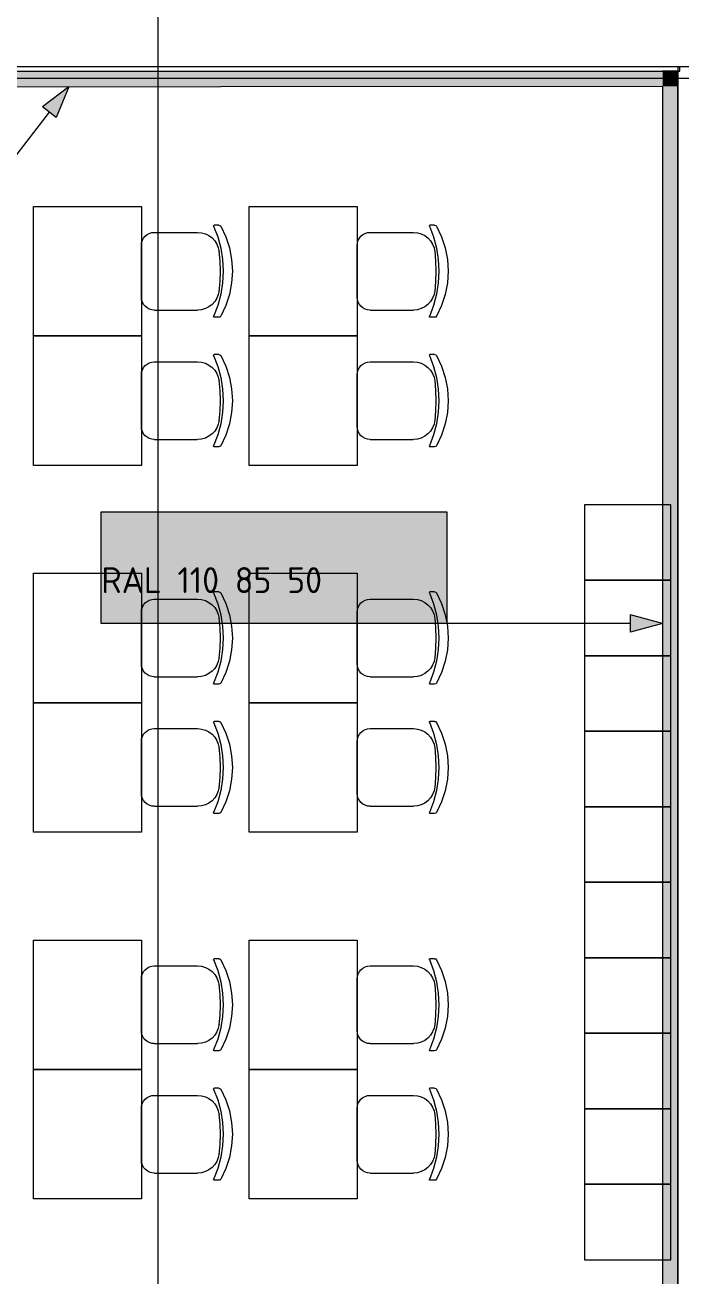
# Model space of a CAD drawing. Header units: millimetres. Extents: x 0 to 1189, y 0 to 841.
# Drawn here: x 603 to 633.4, y 315.4 to 373.3 of the extents above; entities that cross this region are included whole.
import ezdxf

# ---------------------------------------------------------------- set-up
doc = ezdxf.new("R2010")
doc.units = ezdxf.units.MM

msp = doc.modelspace()

# ---------------------------------------------------------------- hatches: boundary and pattern name
at = {"true_color": 0xf1d696}
h = msp.add_hatch(color=41, dxfattribs=at)
h.dxf.hatch_style = 2
h.paths.add_polyline_path([(549.97684, 370.438337), (549.97684, 371.138338), (632.552966, 371.197338), (632.552966, 370.497337)])
at = {"true_color": 0xdcd214}
h = msp.add_hatch(color=52, dxfattribs=at)
h.dxf.hatch_style = 2
h.paths.add_polyline_path([(632.552966, 370.497337), (632.552966, 371.197338), (633.252967, 371.198338)])
h = msp.add_hatch(color=52, dxfattribs=at)
h.dxf.hatch_style = 2
h.paths.add_polyline_path([(633.252967, 371.198338), (633.252967, 370.498337), (632.552966, 370.497337)])
at = {"true_color": 0x0077b0}
h = msp.add_hatch(color=144, dxfattribs=at)
h.dxf.hatch_style = 2
h.paths.add_polyline_path([(605.040924, 370.478337), (604.446923, 369.051335), (603.812922, 369.540335)])
at = {"true_color": 0xdcd214}
h = msp.add_hatch(color=52, dxfattribs=at)
h.dxf.hatch_style = 2
h.paths.add_polyline_path([(632.552966, 370.497337), (633.252967, 370.498337), (633.252967, 312.804249), (632.552966, 312.804249)])
at = {"true_color": 0xffffff}
h = msp.add_hatch(color=7, dxfattribs=at)
h.dxf.hatch_style = 2
h.paths.add_polyline_path([(606.538927, 350.769307), (622.552951, 350.769307), (622.552951, 345.592299), (606.538927, 345.592299)])
at = {"true_color": 0x0077b0}
h = msp.add_hatch(color=144, dxfattribs=at)
h.paths.add_polyline_path([(619.320802, 349.373292), (619.320802, 350.180271), (619.291312, 350.336954), (619.202291, 350.468006), (619.073651, 350.554409), (618.917313, 350.583761), (618.760837, 350.554409), (618.629578, 350.468006), (618.542142, 350.336954), (618.513823, 350.180271), (618.513823, 349.373292), (618.542142, 349.216954), (618.629578, 349.088314), (618.760837, 348.999293), (618.917313, 348.969802), (619.073651, 348.999293), (619.202291, 349.088314), (619.291312, 349.216954)])
h.paths.add_polyline_path([(619.521445, 349.373292), (619.510291, 349.252636), (619.476865, 349.14061), (619.421218, 349.037576), (619.343402, 348.943895), (619.251634, 348.866596), (619.149581, 348.812086), (619.037917, 348.779797), (618.917313, 348.76916), (618.79558, 348.779797), (618.683873, 348.812086), (618.581674, 348.866596), (618.488467, 348.943895), (618.410737, 349.037576), (618.35528, 349.14061), (618.322043, 349.252636), (618.310976, 349.373292), (618.310976, 350.180271), (618.322043, 350.302004), (618.35528, 350.413711), (618.410737, 350.51591), (618.488467, 350.609117), (618.581674, 350.686933), (618.683873, 350.74258), (618.79558, 350.776006), (618.917313, 350.787159), (619.037969, 350.776049), (619.149995, 350.742924), (619.253029, 350.688096), (619.34671, 350.611873), (619.422614, 350.518235), (619.477279, 350.415089), (619.510343, 350.302434), (619.521445, 350.180271)])
h = msp.add_hatch(color=144, dxfattribs=at)
h.dxf.hatch_style = 2
h.paths.add_polyline_path([(621.845514, 349.776782), (621.642116, 349.776782), (621.568597, 349.802069), (621.543448, 349.878205), (621.568597, 349.954342), (621.642116, 349.979629), (621.845514, 349.979629), (621.962441, 350.002367), (622.059937, 350.067272), (622.126083, 350.165182), (622.14758, 350.281695), (622.126083, 350.398621), (622.059937, 350.496118), (621.962441, 350.562263), (621.845514, 350.583761), (621.442025, 350.583761), (621.365888, 350.609255), (621.340601, 350.685184), (621.365888, 350.761597), (621.442025, 350.787159), (621.845514, 350.787159), (621.945947, 350.778125), (622.039197, 350.750848), (622.124489, 350.705071), (622.201048, 350.640536), (622.266014, 350.562065), (622.312738, 350.475792), (622.340962, 350.38218), (622.350427, 350.281695), (622.337801, 350.162684), (622.299853, 350.055559), (622.236481, 349.960629), (622.14758, 349.878205), (622.236481, 349.795781), (622.299853, 349.700852), (622.337801, 349.593727), (622.350427, 349.474716), (622.350427, 349.271317), (622.340962, 349.171272), (622.312738, 349.078668), (622.266014, 348.993505), (622.201048, 348.915783), (622.123327, 348.851248), (622.038164, 348.805471), (621.94556, 348.778195), (621.845514, 348.76916), (621.442025, 348.76916), (621.365888, 348.793069), (621.340601, 348.867828), (621.365888, 348.94424), (621.442025, 348.969802), (621.845514, 348.969802), (621.962441, 348.992609), (622.059937, 349.059651), (622.126083, 349.156527), (622.14758, 349.274073), (622.14758, 349.474716), (622.126083, 349.591642), (622.059937, 349.689138), (621.962441, 349.755284)])
h = msp.add_hatch(color=144, dxfattribs=at)
h.dxf.hatch_style = 2
h.paths.add_polyline_path([(620.834427, 349.271317), (620.027448, 349.271317), (619.951311, 349.29688), (619.926024, 349.373292), (619.951311, 349.449429), (620.027448, 349.474716), (620.834427, 349.474716), (620.910563, 349.449429), (620.93585, 349.373292), (620.910563, 349.29688)])
h = msp.add_hatch(color=144, dxfattribs=at)
h.dxf.hatch_style = 2
h.paths.add_polyline_path([(632.552966, 345.592299), (631.059964, 345.192298), (631.059964, 345.992299)])

# ---------------------------------------------------------------- linework, layer by layer
at = {"color": 7, "lineweight": 0}
for points in [[(609.172931, 237.628134), (609.172931, 498.997533)], [(632.552966, 371.197338), (549.276839, 371.138338)], [(642.648982, 371.398338), (571.316873, 371.398338)], [(571.316873, 371.198338), (633.352968, 371.198338)], [(633.252967, 371.198338), (632.552966, 371.197338)], [(633.252967, 371.398338), (633.252967, 311.904247)], [(633.252967, 312.804249), (633.252967, 371.198338)], [(633.352968, 371.198338), (633.352968, 371.398338)], [(202.529309, 370.871337), (863.72632, 370.871337)], [(550.676841, 370.439337), (632.552966, 370.497337)], [(632.552966, 370.497337), (632.552966, 312.804249)]]:
    msp.add_lwpolyline(points, dxfattribs=at)
at = {"color": 144, "lineweight": 0, "true_color": 0x0077b0}
for points in [[(605.040924, 370.478337), (603.812922, 369.540335)], [(605.040924, 370.478337), (604.446923, 369.051335)], [(604.446923, 369.051335), (603.812922, 369.540335)], [(604.129923, 369.295335), (585.119894, 344.638297)], [(606.538927, 350.769307), (622.552951, 350.769307)], [(606.538927, 345.592299), (606.538927, 350.769307)], [(622.552951, 350.769307), (622.552951, 345.592299)], [(622.552951, 345.592299), (606.538927, 345.592299)], [(628.59096, 345.592299), (622.552951, 345.592299)], [(631.059964, 345.592299), (628.59096, 345.592299)], [(631.059964, 345.192298), (631.059964, 345.992299)], [(632.552966, 345.592299), (631.059964, 345.992299)], [(632.552966, 345.592299), (631.059964, 345.192298)]]:
    msp.add_lwpolyline(points, dxfattribs=at)
at = {"color": 253, "lineweight": 0, "true_color": 0x999999}
for points in [[(603.396922, 358.924319), (603.396922, 364.924328)], [(603.396922, 364.924328), (608.396929, 364.924328)], [(608.396929, 364.924328), (608.396929, 358.924319)], [(613.396937, 358.924319), (613.396937, 364.924328)], [(613.396937, 364.924328), (618.396945, 364.924328)], [(618.396945, 364.924328), (618.396945, 358.924319)], [(608.396929, 363.124325), (608.409135, 363.245427), (608.444133, 363.358138), (608.499498, 363.460068), (608.572805, 363.548826), (608.661627, 363.622022), (608.763539, 363.677264), (608.876116, 363.712162), (608.99693, 363.724326)], [(608.396929, 363.124325), (608.409135, 363.245427), (608.444133, 363.358138), (608.499498, 363.460068), (608.572805, 363.548826), (608.661627, 363.622022), (608.763539, 363.677264), (608.876116, 363.712162), (608.99693, 363.724326)], [(608.99693, 363.724326), (610.999933, 363.724326)], [(608.99693, 363.724326), (610.999933, 363.724326)], [(610.999933, 363.724326), (611.18817, 363.706613), (611.365075, 363.655561), (611.52719, 363.574297), (611.671059, 363.465951), (611.793226, 363.333652), (611.890232, 363.180529), (611.95862, 363.00971), (611.994935, 362.824325)], [(610.999933, 363.724326), (611.18817, 363.706613), (611.365075, 363.655561), (611.52719, 363.574297), (611.671059, 363.465951), (611.793226, 363.333652), (611.890232, 363.180529), (611.95862, 363.00971), (611.994935, 362.824325)], [(611.743935, 364.016327), (611.740935, 364.029327), (611.74956, 364.050702), (611.770935, 364.059327)], [(611.743935, 364.016327), (611.740935, 364.029327), (611.74956, 364.050702), (611.770935, 364.059327)], [(611.743935, 364.016327), (611.934294, 363.512685), (612.07131, 362.9932), (612.154138, 362.462278), (612.181935, 361.924324), (612.154138, 361.38651), (612.07131, 360.855822), (611.934294, 360.336384), (611.743935, 359.83232)], [(611.743935, 364.016327), (611.934294, 363.512685), (612.07131, 362.9932), (612.154138, 362.462278), (612.181935, 361.924324), (612.154138, 361.38651), (612.07131, 360.855822), (611.934294, 360.336384), (611.743935, 359.83232)], [(611.986935, 364.059327), (611.770935, 364.059327)], [(611.986935, 364.059327), (611.770935, 364.059327)], [(611.986935, 364.059327), (612.03581, 364.046702), (612.071935, 364.012327)], [(611.986935, 364.059327), (612.03581, 364.046702), (612.071935, 364.012327)], [(612.071935, 364.012327), (612.305654, 363.519295), (612.474686, 363.002825), (612.577342, 362.469106), (612.611936, 361.924324), (612.577342, 361.379963), (612.474686, 360.846197), (612.305654, 360.329493), (612.071935, 359.83632)], [(612.071935, 364.012327), (612.305654, 363.519295), (612.474686, 363.002825), (612.577342, 362.469106), (612.611936, 361.924324), (612.577342, 361.379963), (612.474686, 360.846197), (612.305654, 360.329493), (612.071935, 359.83632)], [(618.396945, 363.124325), (618.40915, 363.245427), (618.444148, 363.358138), (618.499513, 363.460068), (618.57282, 363.548826), (618.661642, 363.622022), (618.763555, 363.677264), (618.876131, 363.712162), (618.996946, 363.724326)], [(618.396945, 363.124325), (618.40915, 363.245427), (618.444148, 363.358138), (618.499513, 363.460068), (618.57282, 363.548826), (618.661642, 363.622022), (618.763555, 363.677264), (618.876131, 363.712162), (618.996946, 363.724326)], [(618.996946, 363.724326), (620.999949, 363.724326)], [(618.996946, 363.724326), (620.999949, 363.724326)], [(620.999949, 363.724326), (621.188185, 363.706613), (621.36509, 363.655561), (621.527205, 363.574297), (621.671075, 363.465951), (621.793241, 363.333652), (621.890247, 363.180529), (621.958636, 363.00971), (621.99495, 362.824325)], [(620.999949, 363.724326), (621.188185, 363.706613), (621.36509, 363.655561), (621.527205, 363.574297), (621.671075, 363.465951), (621.793241, 363.333652), (621.890247, 363.180529), (621.958636, 363.00971), (621.99495, 362.824325)], [(621.74395, 364.016327), (621.74095, 364.029327), (621.749575, 364.050702), (621.77095, 364.059327)], [(621.74395, 364.016327), (621.74095, 364.029327), (621.749575, 364.050702), (621.77095, 364.059327)], [(621.74395, 364.016327), (621.93431, 363.512685), (622.071325, 362.9932), (622.154154, 362.462278), (622.181951, 361.924324), (622.154154, 361.38651), (622.071325, 360.855822), (621.93431, 360.336384), (621.74395, 359.83232)], [(621.74395, 364.016327), (621.93431, 363.512685), (622.071325, 362.9932), (622.154154, 362.462278), (622.181951, 361.924324), (622.154154, 361.38651), (622.071325, 360.855822), (621.93431, 360.336384), (621.74395, 359.83232)], [(621.98695, 364.059327), (621.77095, 364.059327)], [(621.98695, 364.059327), (621.77095, 364.059327)], [(621.98695, 364.059327), (622.035825, 364.046702), (622.07195, 364.012327)], [(621.98695, 364.059327), (622.035825, 364.046702), (622.07195, 364.012327)], [(622.07195, 364.012327), (622.305669, 363.519295), (622.474701, 363.002825), (622.577357, 362.469106), (622.611951, 361.924324), (622.577357, 361.379963), (622.474701, 360.846197), (622.305669, 360.329493), (622.07195, 359.83632)], [(622.07195, 364.012327), (622.305669, 363.519295), (622.474701, 363.002825), (622.577357, 362.469106), (622.611951, 361.924324), (622.577357, 361.379963), (622.474701, 360.846197), (622.305669, 360.329493), (622.07195, 359.83632)], [(608.396929, 360.723322), (608.396929, 363.124325)], [(608.396929, 360.723322), (608.396929, 363.124325)], [(618.396945, 360.723322), (618.396945, 363.124325)], [(618.396945, 360.723322), (618.396945, 363.124325)], [(611.989935, 362.865325), (612.03181, 362.395949), (612.045935, 361.924324), (612.03181, 361.453073), (611.989935, 360.983322)], [(611.989935, 362.865325), (612.03181, 362.395949), (612.045935, 361.924324), (612.03181, 361.453073), (611.989935, 360.983322)], [(621.98995, 362.865325), (622.031825, 362.395949), (622.04595, 361.924324), (622.031825, 361.453073), (621.98995, 360.983322)], [(621.98995, 362.865325), (622.031825, 362.395949), (622.04595, 361.924324), (622.031825, 361.453073), (621.98995, 360.983322)], [(608.99693, 360.124321), (608.876116, 360.136526), (608.763539, 360.171524), (608.661627, 360.226889), (608.572805, 360.300196), (608.499498, 360.389019), (608.444133, 360.490931), (608.409135, 360.603507), (608.396929, 360.724322)], [(608.99693, 360.124321), (608.876116, 360.136526), (608.763539, 360.171524), (608.661627, 360.226889), (608.572805, 360.300196), (608.499498, 360.389019), (608.444133, 360.490931), (608.409135, 360.603507), (608.396929, 360.724322)], [(611.994935, 361.024322), (611.95862, 360.838937), (611.890232, 360.668119), (611.793226, 360.514995), (611.671059, 360.382696), (611.52719, 360.27435), (611.365075, 360.193087), (611.18817, 360.142034), (610.999933, 360.124321)], [(611.994935, 361.024322), (611.95862, 360.838937), (611.890232, 360.668119), (611.793226, 360.514995), (611.671059, 360.382696), (611.52719, 360.27435), (611.365075, 360.193087), (611.18817, 360.142034), (610.999933, 360.124321)], [(618.996946, 360.124321), (618.876131, 360.136526), (618.763555, 360.171524), (618.661642, 360.226889), (618.57282, 360.300196), (618.499513, 360.389019), (618.444148, 360.490931), (618.40915, 360.603507), (618.396945, 360.724322)], [(618.996946, 360.124321), (618.876131, 360.136526), (618.763555, 360.171524), (618.661642, 360.226889), (618.57282, 360.300196), (618.499513, 360.389019), (618.444148, 360.490931), (618.40915, 360.603507), (618.396945, 360.724322)], [(621.99495, 361.024322), (621.958636, 360.838937), (621.890247, 360.668119), (621.793241, 360.514995), (621.671075, 360.382696), (621.527205, 360.27435), (621.36509, 360.193087), (621.188185, 360.142034), (620.999949, 360.124321)], [(621.99495, 361.024322), (621.958636, 360.838937), (621.890247, 360.668119), (621.793241, 360.514995), (621.671075, 360.382696), (621.527205, 360.27435), (621.36509, 360.193087), (621.188185, 360.142034), (620.999949, 360.124321)], [(608.99693, 360.124321), (610.999933, 360.124321)], [(608.99693, 360.124321), (610.999933, 360.124321)], [(618.996946, 360.124321), (620.999949, 360.124321)], [(618.996946, 360.124321), (620.999949, 360.124321)], [(611.770935, 359.78932), (611.74956, 359.79832), (611.740935, 359.81932), (611.743935, 359.83232)], [(611.770935, 359.78932), (611.74956, 359.79832), (611.740935, 359.81932), (611.743935, 359.83232)], [(611.986935, 359.78932), (611.770935, 359.78932)], [(611.986935, 359.78932), (611.770935, 359.78932)], [(612.071935, 359.83632), (612.03581, 359.801945), (611.986935, 359.78932)], [(612.071935, 359.83632), (612.03581, 359.801945), (611.986935, 359.78932)], [(621.77095, 359.78932), (621.749575, 359.79832), (621.74095, 359.81932), (621.74395, 359.83232)], [(621.77095, 359.78932), (621.749575, 359.79832), (621.74095, 359.81932), (621.74395, 359.83232)], [(621.98695, 359.78932), (621.77095, 359.78932)], [(621.98695, 359.78932), (621.77095, 359.78932)], [(622.07195, 359.83632), (622.035825, 359.801945), (621.98695, 359.78932)], [(622.07195, 359.83632), (622.035825, 359.801945), (621.98695, 359.78932)], [(603.396922, 352.92431), (603.396922, 358.924319)], [(603.396922, 358.924319), (608.396929, 358.924319)], [(608.396929, 358.924319), (603.396922, 358.924319)], [(608.396929, 358.924319), (608.396929, 352.92431)], [(613.396937, 352.92431), (613.396937, 358.924319)], [(613.396937, 358.924319), (618.396945, 358.924319)], [(618.396945, 358.924319), (613.396937, 358.924319)], [(618.396945, 358.924319), (618.396945, 352.92431)], [(611.743935, 358.016318), (611.740935, 358.029318), (611.74956, 358.050693), (611.770935, 358.059318)], [(611.743935, 358.016318), (611.740935, 358.029318), (611.74956, 358.050693), (611.770935, 358.059318)], [(611.743935, 358.016318), (611.934294, 357.512676), (612.07131, 356.993191), (612.154138, 356.462268), (612.181935, 355.924314), (612.154138, 355.386501), (612.07131, 354.855813), (611.934294, 354.336375), (611.743935, 353.832311)], [(611.743935, 358.016318), (611.934294, 357.512676), (612.07131, 356.993191), (612.154138, 356.462268), (612.181935, 355.924314), (612.154138, 355.386501), (612.07131, 354.855813), (611.934294, 354.336375), (611.743935, 353.832311)], [(611.986935, 358.059318), (611.770935, 358.059318)], [(611.986935, 358.059318), (611.770935, 358.059318)], [(611.986935, 358.059318), (612.03581, 358.046693), (612.071935, 358.012318)], [(611.986935, 358.059318), (612.03581, 358.046693), (612.071935, 358.012318)], [(612.071935, 358.012318), (612.305654, 357.519286), (612.474686, 357.002816), (612.577342, 356.469097), (612.611936, 355.924314), (612.577342, 355.379954), (612.474686, 354.846188), (612.305654, 354.329484), (612.071935, 353.836311)], [(612.071935, 358.012318), (612.305654, 357.519286), (612.474686, 357.002816), (612.577342, 356.469097), (612.611936, 355.924314), (612.577342, 355.379954), (612.474686, 354.846188), (612.305654, 354.329484), (612.071935, 353.836311)], [(621.74395, 358.016318), (621.74095, 358.029318), (621.749575, 358.050693), (621.77095, 358.059318)], [(621.74395, 358.016318), (621.74095, 358.029318), (621.749575, 358.050693), (621.77095, 358.059318)], [(621.74395, 358.016318), (621.93431, 357.512676), (622.071325, 356.993191), (622.154154, 356.462268), (622.181951, 355.924314), (622.154154, 355.386501), (622.071325, 354.855813), (621.93431, 354.336375), (621.74395, 353.832311)], [(621.74395, 358.016318), (621.93431, 357.512676), (622.071325, 356.993191), (622.154154, 356.462268), (622.181951, 355.924314), (622.154154, 355.386501), (622.071325, 354.855813), (621.93431, 354.336375), (621.74395, 353.832311)], [(621.98695, 358.059318), (621.77095, 358.059318)], [(621.98695, 358.059318), (621.77095, 358.059318)], [(621.98695, 358.059318), (622.035825, 358.046693), (622.07195, 358.012318)], [(621.98695, 358.059318), (622.035825, 358.046693), (622.07195, 358.012318)], [(622.07195, 358.012318), (622.305669, 357.519286), (622.474701, 357.002816), (622.577357, 356.469097), (622.611951, 355.924314), (622.577357, 355.379954), (622.474701, 354.846188), (622.305669, 354.329484), (622.07195, 353.836311)], [(622.07195, 358.012318), (622.305669, 357.519286), (622.474701, 357.002816), (622.577357, 356.469097), (622.611951, 355.924314), (622.577357, 355.379954), (622.474701, 354.846188), (622.305669, 354.329484), (622.07195, 353.836311)], [(608.396929, 357.124316), (608.409135, 357.245418), (608.444133, 357.358129), (608.499498, 357.460059), (608.572805, 357.548817), (608.661627, 357.622012), (608.763539, 357.677255), (608.876116, 357.712153), (608.99693, 357.724317)], [(608.396929, 357.124316), (608.409135, 357.245418), (608.444133, 357.358129), (608.499498, 357.460059), (608.572805, 357.548817), (608.661627, 357.622012), (608.763539, 357.677255), (608.876116, 357.712153), (608.99693, 357.724317)], [(608.99693, 357.724317), (610.999933, 357.724317)], [(608.99693, 357.724317), (610.999933, 357.724317)], [(610.999933, 357.724317), (611.18817, 357.706604), (611.365075, 357.655551), (611.52719, 357.574288), (611.671059, 357.465942), (611.793226, 357.333643), (611.890232, 357.18052), (611.95862, 357.009701), (611.994935, 356.824316)], [(610.999933, 357.724317), (611.18817, 357.706604), (611.365075, 357.655551), (611.52719, 357.574288), (611.671059, 357.465942), (611.793226, 357.333643), (611.890232, 357.18052), (611.95862, 357.009701), (611.994935, 356.824316)], [(618.396945, 357.124316), (618.40915, 357.245418), (618.444148, 357.358129), (618.499513, 357.460059), (618.57282, 357.548817), (618.661642, 357.622012), (618.763555, 357.677255), (618.876131, 357.712153), (618.996946, 357.724317)], [(618.396945, 357.124316), (618.40915, 357.245418), (618.444148, 357.358129), (618.499513, 357.460059), (618.57282, 357.548817), (618.661642, 357.622012), (618.763555, 357.677255), (618.876131, 357.712153), (618.996946, 357.724317)], [(618.996946, 357.724317), (620.999949, 357.724317)], [(618.996946, 357.724317), (620.999949, 357.724317)], [(620.999949, 357.724317), (621.188185, 357.706604), (621.36509, 357.655551), (621.527205, 357.574288), (621.671075, 357.465942), (621.793241, 357.333643), (621.890247, 357.18052), (621.958636, 357.009701), (621.99495, 356.824316)], [(620.999949, 357.724317), (621.188185, 357.706604), (621.36509, 357.655551), (621.527205, 357.574288), (621.671075, 357.465942), (621.793241, 357.333643), (621.890247, 357.18052), (621.958636, 357.009701), (621.99495, 356.824316)], [(608.396929, 354.723313), (608.396929, 357.124316)], [(608.396929, 354.723313), (608.396929, 357.124316)], [(611.989935, 356.865316), (612.03181, 356.39594), (612.045935, 355.924314), (612.03181, 355.453064), (611.989935, 354.983313)], [(611.989935, 356.865316), (612.03181, 356.39594), (612.045935, 355.924314), (612.03181, 355.453064), (611.989935, 354.983313)], [(618.396945, 354.723313), (618.396945, 357.124316)], [(618.396945, 354.723313), (618.396945, 357.124316)], [(621.98995, 356.865316), (622.031825, 356.39594), (622.04595, 355.924314), (622.031825, 355.453064), (621.98995, 354.983313)], [(621.98995, 356.865316), (622.031825, 356.39594), (622.04595, 355.924314), (622.031825, 355.453064), (621.98995, 354.983313)], [(611.994935, 355.024313), (611.95862, 354.838928), (611.890232, 354.668109), (611.793226, 354.514986), (611.671059, 354.382687), (611.52719, 354.274341), (611.365075, 354.193077), (611.18817, 354.142025), (610.999933, 354.124312)], [(611.994935, 355.024313), (611.95862, 354.838928), (611.890232, 354.668109), (611.793226, 354.514986), (611.671059, 354.382687), (611.52719, 354.274341), (611.365075, 354.193077), (611.18817, 354.142025), (610.999933, 354.124312)], [(621.99495, 355.024313), (621.958636, 354.838928), (621.890247, 354.668109), (621.793241, 354.514986), (621.671075, 354.382687), (621.527205, 354.274341), (621.36509, 354.193077), (621.188185, 354.142025), (620.999949, 354.124312)], [(621.99495, 355.024313), (621.958636, 354.838928), (621.890247, 354.668109), (621.793241, 354.514986), (621.671075, 354.382687), (621.527205, 354.274341), (621.36509, 354.193077), (621.188185, 354.142025), (620.999949, 354.124312)], [(608.99693, 354.124312), (608.876116, 354.136517), (608.763539, 354.171515), (608.661627, 354.22688), (608.572805, 354.300187), (608.499498, 354.389009), (608.444133, 354.490922), (608.409135, 354.603498), (608.396929, 354.724313)], [(608.99693, 354.124312), (608.876116, 354.136517), (608.763539, 354.171515), (608.661627, 354.22688), (608.572805, 354.300187), (608.499498, 354.389009), (608.444133, 354.490922), (608.409135, 354.603498), (608.396929, 354.724313)], [(618.996946, 354.124312), (618.876131, 354.136517), (618.763555, 354.171515), (618.661642, 354.22688), (618.57282, 354.300187), (618.499513, 354.389009), (618.444148, 354.490922), (618.40915, 354.603498), (618.396945, 354.724313)], [(618.996946, 354.124312), (618.876131, 354.136517), (618.763555, 354.171515), (618.661642, 354.22688), (618.57282, 354.300187), (618.499513, 354.389009), (618.444148, 354.490922), (618.40915, 354.603498), (618.396945, 354.724313)], [(608.99693, 354.124312), (610.999933, 354.124312)], [(608.99693, 354.124312), (610.999933, 354.124312)], [(611.770935, 353.789311), (611.74956, 353.798311), (611.740935, 353.819311), (611.743935, 353.832311)], [(611.770935, 353.789311), (611.74956, 353.798311), (611.740935, 353.819311), (611.743935, 353.832311)], [(611.986935, 353.789311), (611.770935, 353.789311)], [(611.986935, 353.789311), (611.770935, 353.789311)], [(612.071935, 353.836311), (612.03581, 353.801936), (611.986935, 353.789311)], [(612.071935, 353.836311), (612.03581, 353.801936), (611.986935, 353.789311)], [(618.996946, 354.124312), (620.999949, 354.124312)], [(618.996946, 354.124312), (620.999949, 354.124312)], [(621.77095, 353.789311), (621.749575, 353.798311), (621.74095, 353.819311), (621.74395, 353.832311)], [(621.77095, 353.789311), (621.749575, 353.798311), (621.74095, 353.819311), (621.74395, 353.832311)], [(621.98695, 353.789311), (621.77095, 353.789311)], [(621.98695, 353.789311), (621.77095, 353.789311)], [(622.07195, 353.836311), (622.035825, 353.801936), (621.98695, 353.789311)], [(622.07195, 353.836311), (622.035825, 353.801936), (621.98695, 353.789311)], [(608.396929, 352.92431), (603.396922, 352.92431)], [(618.396945, 352.92431), (613.396937, 352.92431)], [(628.932961, 351.104307), (628.932961, 347.604302)], [(632.932967, 351.104307), (628.932961, 351.104307)], [(632.932967, 347.604302), (632.932967, 351.104307)], [(603.396922, 341.924293), (603.396922, 347.924302)], [(603.396922, 347.924302), (608.396929, 347.924302)], [(608.396929, 347.924302), (608.396929, 341.924293)], [(613.396937, 341.924293), (613.396937, 347.924302)], [(613.396937, 347.924302), (618.396945, 347.924302)], [(618.396945, 347.924302), (618.396945, 341.924293)], [(628.932961, 347.604302), (632.932967, 347.604302)], [(628.932961, 347.604302), (628.932961, 344.104296)], [(632.932967, 347.604302), (628.932961, 347.604302)], [(632.932967, 344.104296), (632.932967, 347.604302)], [(611.743935, 347.016301), (611.740935, 347.029301), (611.74956, 347.050676), (611.770935, 347.059301)], [(611.743935, 347.016301), (611.740935, 347.029301), (611.74956, 347.050676), (611.770935, 347.059301)], [(611.743935, 347.016301), (611.934294, 346.512659), (612.07131, 345.993174), (612.154138, 345.462252), (612.181935, 344.924298), (612.154138, 344.386484), (612.07131, 343.855796), (611.934294, 343.336358), (611.743935, 342.832294)], [(611.743935, 347.016301), (611.934294, 346.512659), (612.07131, 345.993174), (612.154138, 345.462252), (612.181935, 344.924298), (612.154138, 344.386484), (612.07131, 343.855796), (611.934294, 343.336358), (611.743935, 342.832294)], [(611.986935, 347.059301), (611.770935, 347.059301)], [(611.986935, 347.059301), (611.770935, 347.059301)], [(611.986935, 347.059301), (612.03581, 347.046676), (612.071935, 347.012301)], [(611.986935, 347.059301), (612.03581, 347.046676), (612.071935, 347.012301)], [(612.071935, 347.012301), (612.305654, 346.519269), (612.474686, 346.002799), (612.577342, 345.46908), (612.611936, 344.924298), (612.577342, 344.379937), (612.474686, 343.846171), (612.305654, 343.329467), (612.071935, 342.836294)], [(612.071935, 347.012301), (612.305654, 346.519269), (612.474686, 346.002799), (612.577342, 345.46908), (612.611936, 344.924298), (612.577342, 344.379937), (612.474686, 343.846171), (612.305654, 343.329467), (612.071935, 342.836294)], [(621.74395, 347.016301), (621.74095, 347.029301), (621.749575, 347.050676), (621.77095, 347.059301)], [(621.74395, 347.016301), (621.74095, 347.029301), (621.749575, 347.050676), (621.77095, 347.059301)], [(621.74395, 347.016301), (621.93431, 346.512659), (622.071325, 345.993174), (622.154154, 345.462252), (622.181951, 344.924298), (622.154154, 344.386484), (622.071325, 343.855796), (621.93431, 343.336358), (621.74395, 342.832294)], [(621.74395, 347.016301), (621.93431, 346.512659), (622.071325, 345.993174), (622.154154, 345.462252), (622.181951, 344.924298), (622.154154, 344.386484), (622.071325, 343.855796), (621.93431, 343.336358), (621.74395, 342.832294)], [(621.98695, 347.059301), (621.77095, 347.059301)], [(621.98695, 347.059301), (621.77095, 347.059301)], [(621.98695, 347.059301), (622.035825, 347.046676), (622.07195, 347.012301)], [(621.98695, 347.059301), (622.035825, 347.046676), (622.07195, 347.012301)], [(622.07195, 347.012301), (622.305669, 346.519269), (622.474701, 346.002799), (622.577357, 345.46908), (622.611951, 344.924298), (622.577357, 344.379937), (622.474701, 343.846171), (622.305669, 343.329467), (622.07195, 342.836294)], [(622.07195, 347.012301), (622.305669, 346.519269), (622.474701, 346.002799), (622.577357, 345.46908), (622.611951, 344.924298), (622.577357, 344.379937), (622.474701, 343.846171), (622.305669, 343.329467), (622.07195, 342.836294)], [(608.396929, 346.124299), (608.409135, 346.245401), (608.444133, 346.358112), (608.499498, 346.460042), (608.572805, 346.5488), (608.661627, 346.621996), (608.763539, 346.677238), (608.876116, 346.712136), (608.99693, 346.7243)], [(608.396929, 346.124299), (608.409135, 346.245401), (608.444133, 346.358112), (608.499498, 346.460042), (608.572805, 346.5488), (608.661627, 346.621996), (608.763539, 346.677238), (608.876116, 346.712136), (608.99693, 346.7243)], [(608.99693, 346.7243), (610.999933, 346.7243)], [(608.99693, 346.7243), (610.999933, 346.7243)], [(610.999933, 346.7243), (611.18817, 346.706587), (611.365075, 346.655535), (611.52719, 346.574271), (611.671059, 346.465925), (611.793226, 346.333626), (611.890232, 346.180503), (611.95862, 346.009684), (611.994935, 345.824299)], [(610.999933, 346.7243), (611.18817, 346.706587), (611.365075, 346.655535), (611.52719, 346.574271), (611.671059, 346.465925), (611.793226, 346.333626), (611.890232, 346.180503), (611.95862, 346.009684), (611.994935, 345.824299)], [(618.396945, 346.124299), (618.40915, 346.245401), (618.444148, 346.358112), (618.499513, 346.460042), (618.57282, 346.5488), (618.661642, 346.621996), (618.763555, 346.677238), (618.876131, 346.712136), (618.996946, 346.7243)], [(618.396945, 346.124299), (618.40915, 346.245401), (618.444148, 346.358112), (618.499513, 346.460042), (618.57282, 346.5488), (618.661642, 346.621996), (618.763555, 346.677238), (618.876131, 346.712136), (618.996946, 346.7243)], [(618.996946, 346.7243), (620.999949, 346.7243)], [(618.996946, 346.7243), (620.999949, 346.7243)], [(620.999949, 346.7243), (621.188185, 346.706587), (621.36509, 346.655535), (621.527205, 346.574271), (621.671075, 346.465925), (621.793241, 346.333626), (621.890247, 346.180503), (621.958636, 346.009684), (621.99495, 345.824299)], [(620.999949, 346.7243), (621.188185, 346.706587), (621.36509, 346.655535), (621.527205, 346.574271), (621.671075, 346.465925), (621.793241, 346.333626), (621.890247, 346.180503), (621.958636, 346.009684), (621.99495, 345.824299)], [(608.396929, 343.723296), (608.396929, 346.124299)], [(608.396929, 343.723296), (608.396929, 346.124299)], [(611.989935, 345.865299), (612.03181, 345.395923), (612.045935, 344.924298), (612.03181, 344.453047), (611.989935, 343.983296)], [(611.989935, 345.865299), (612.03181, 345.395923), (612.045935, 344.924298), (612.03181, 344.453047), (611.989935, 343.983296)], [(618.396945, 343.723296), (618.396945, 346.124299)], [(618.396945, 343.723296), (618.396945, 346.124299)], [(621.98995, 345.865299), (622.031825, 345.395923), (622.04595, 344.924298), (622.031825, 344.453047), (621.98995, 343.983296)], [(621.98995, 345.865299), (622.031825, 345.395923), (622.04595, 344.924298), (622.031825, 344.453047), (621.98995, 343.983296)], [(611.994935, 344.024296), (611.95862, 343.838911), (611.890232, 343.668093), (611.793226, 343.514969), (611.671059, 343.38267), (611.52719, 343.274324), (611.365075, 343.193061), (611.18817, 343.142008), (610.999933, 343.124295)], [(611.994935, 344.024296), (611.95862, 343.838911), (611.890232, 343.668093), (611.793226, 343.514969), (611.671059, 343.38267), (611.52719, 343.274324), (611.365075, 343.193061), (611.18817, 343.142008), (610.999933, 343.124295)], [(621.99495, 344.024296), (621.958636, 343.838911), (621.890247, 343.668093), (621.793241, 343.514969), (621.671075, 343.38267), (621.527205, 343.274324), (621.36509, 343.193061), (621.188185, 343.142008), (620.999949, 343.124295)], [(621.99495, 344.024296), (621.958636, 343.838911), (621.890247, 343.668093), (621.793241, 343.514969), (621.671075, 343.38267), (621.527205, 343.274324), (621.36509, 343.193061), (621.188185, 343.142008), (620.999949, 343.124295)], [(628.932961, 344.104296), (632.932967, 344.104296)], [(628.932961, 344.104296), (628.932961, 340.604291)], [(632.932967, 344.104296), (628.932961, 344.104296)], [(632.932967, 340.604291), (632.932967, 344.104296)], [(608.99693, 343.124295), (608.876116, 343.1365), (608.763539, 343.171498), (608.661627, 343.226863), (608.572805, 343.30017), (608.499498, 343.388993), (608.444133, 343.490905), (608.409135, 343.603481), (608.396929, 343.724296)], [(608.99693, 343.124295), (608.876116, 343.1365), (608.763539, 343.171498), (608.661627, 343.226863), (608.572805, 343.30017), (608.499498, 343.388993), (608.444133, 343.490905), (608.409135, 343.603481), (608.396929, 343.724296)], [(618.996946, 343.124295), (618.876131, 343.1365), (618.763555, 343.171498), (618.661642, 343.226863), (618.57282, 343.30017), (618.499513, 343.388993), (618.444148, 343.490905), (618.40915, 343.603481), (618.396945, 343.724296)], [(618.996946, 343.124295), (618.876131, 343.1365), (618.763555, 343.171498), (618.661642, 343.226863), (618.57282, 343.30017), (618.499513, 343.388993), (618.444148, 343.490905), (618.40915, 343.603481), (618.396945, 343.724296)], [(608.99693, 343.124295), (610.999933, 343.124295)], [(608.99693, 343.124295), (610.999933, 343.124295)], [(611.770935, 342.789294), (611.74956, 342.798294), (611.740935, 342.819294), (611.743935, 342.832294)], [(611.770935, 342.789294), (611.74956, 342.798294), (611.740935, 342.819294), (611.743935, 342.832294)], [(611.986935, 342.789294), (611.770935, 342.789294)], [(611.986935, 342.789294), (611.770935, 342.789294)], [(612.071935, 342.836294), (612.03581, 342.801919), (611.986935, 342.789294)], [(612.071935, 342.836294), (612.03581, 342.801919), (611.986935, 342.789294)], [(618.996946, 343.124295), (620.999949, 343.124295)], [(618.996946, 343.124295), (620.999949, 343.124295)], [(621.77095, 342.789294), (621.749575, 342.798294), (621.74095, 342.819294), (621.74395, 342.832294)], [(621.77095, 342.789294), (621.749575, 342.798294), (621.74095, 342.819294), (621.74395, 342.832294)], [(621.98695, 342.789294), (621.77095, 342.789294)], [(621.98695, 342.789294), (621.77095, 342.789294)], [(622.07195, 342.836294), (622.035825, 342.801919), (621.98695, 342.789294)], [(622.07195, 342.836294), (622.035825, 342.801919), (621.98695, 342.789294)], [(603.396922, 335.924284), (603.396922, 341.924293)], [(603.396922, 341.924293), (608.396929, 341.924293)], [(608.396929, 341.924293), (603.396922, 341.924293)], [(608.396929, 341.924293), (608.396929, 335.924284)], [(613.396937, 335.924284), (613.396937, 341.924293)], [(613.396937, 341.924293), (618.396945, 341.924293)], [(618.396945, 341.924293), (613.396937, 341.924293)], [(618.396945, 341.924293), (618.396945, 335.924284)], [(611.743935, 341.016292), (611.740935, 341.029292), (611.74956, 341.050667), (611.770935, 341.059292)], [(611.743935, 341.016292), (611.740935, 341.029292), (611.74956, 341.050667), (611.770935, 341.059292)], [(611.743935, 341.016292), (611.934294, 340.51265), (612.07131, 339.993165), (612.154138, 339.462242), (612.181935, 338.924288), (612.154138, 338.386475), (612.07131, 337.855787), (611.934294, 337.336349), (611.743935, 336.832285)], [(611.743935, 341.016292), (611.934294, 340.51265), (612.07131, 339.993165), (612.154138, 339.462242), (612.181935, 338.924288), (612.154138, 338.386475), (612.07131, 337.855787), (611.934294, 337.336349), (611.743935, 336.832285)], [(611.986935, 341.059292), (611.770935, 341.059292)], [(611.986935, 341.059292), (611.770935, 341.059292)], [(611.986935, 341.059292), (612.03581, 341.046667), (612.071935, 341.012292)], [(611.986935, 341.059292), (612.03581, 341.046667), (612.071935, 341.012292)], [(612.071935, 341.012292), (612.305654, 340.51926), (612.474686, 340.00279), (612.577342, 339.469071), (612.611936, 338.924288), (612.577342, 338.379928), (612.474686, 337.846162), (612.305654, 337.329458), (612.071935, 336.836285)], [(612.071935, 341.012292), (612.305654, 340.51926), (612.474686, 340.00279), (612.577342, 339.469071), (612.611936, 338.924288), (612.577342, 338.379928), (612.474686, 337.846162), (612.305654, 337.329458), (612.071935, 336.836285)], [(621.74395, 341.016292), (621.74095, 341.029292), (621.749575, 341.050667), (621.77095, 341.059292)], [(621.74395, 341.016292), (621.74095, 341.029292), (621.749575, 341.050667), (621.77095, 341.059292)], [(621.74395, 341.016292), (621.93431, 340.51265), (622.071325, 339.993165), (622.154154, 339.462242), (622.181951, 338.924288), (622.154154, 338.386475), (622.071325, 337.855787), (621.93431, 337.336349), (621.74395, 336.832285)], [(621.74395, 341.016292), (621.93431, 340.51265), (622.071325, 339.993165), (622.154154, 339.462242), (622.181951, 338.924288), (622.154154, 338.386475), (622.071325, 337.855787), (621.93431, 337.336349), (621.74395, 336.832285)], [(621.98695, 341.059292), (621.77095, 341.059292)], [(621.98695, 341.059292), (621.77095, 341.059292)], [(621.98695, 341.059292), (622.035825, 341.046667), (622.07195, 341.012292)], [(621.98695, 341.059292), (622.035825, 341.046667), (622.07195, 341.012292)], [(622.07195, 341.012292), (622.305669, 340.51926), (622.474701, 340.00279), (622.577357, 339.469071), (622.611951, 338.924288), (622.577357, 338.379928), (622.474701, 337.846162), (622.305669, 337.329458), (622.07195, 336.836285)], [(622.07195, 341.012292), (622.305669, 340.51926), (622.474701, 340.00279), (622.577357, 339.469071), (622.611951, 338.924288), (622.577357, 338.379928), (622.474701, 337.846162), (622.305669, 337.329458), (622.07195, 336.836285)], [(608.396929, 340.12429), (608.409135, 340.245392), (608.444133, 340.358103), (608.499498, 340.460033), (608.572805, 340.548791), (608.661627, 340.621986), (608.763539, 340.677229), (608.876116, 340.712127), (608.99693, 340.724291)], [(608.396929, 340.12429), (608.409135, 340.245392), (608.444133, 340.358103), (608.499498, 340.460033), (608.572805, 340.548791), (608.661627, 340.621986), (608.763539, 340.677229), (608.876116, 340.712127), (608.99693, 340.724291)], [(608.99693, 340.724291), (610.999933, 340.724291)], [(608.99693, 340.724291), (610.999933, 340.724291)], [(610.999933, 340.724291), (611.18817, 340.706578), (611.365075, 340.655526), (611.52719, 340.574262), (611.671059, 340.465916), (611.793226, 340.333617), (611.890232, 340.180494), (611.95862, 340.009675), (611.994935, 339.82429)], [(610.999933, 340.724291), (611.18817, 340.706578), (611.365075, 340.655526), (611.52719, 340.574262), (611.671059, 340.465916), (611.793226, 340.333617), (611.890232, 340.180494), (611.95862, 340.009675), (611.994935, 339.82429)], [(618.396945, 340.12429), (618.40915, 340.245392), (618.444148, 340.358103), (618.499513, 340.460033), (618.57282, 340.548791), (618.661642, 340.621986), (618.763555, 340.677229), (618.876131, 340.712127), (618.996946, 340.724291)], [(618.396945, 340.12429), (618.40915, 340.245392), (618.444148, 340.358103), (618.499513, 340.460033), (618.57282, 340.548791), (618.661642, 340.621986), (618.763555, 340.677229), (618.876131, 340.712127), (618.996946, 340.724291)], [(618.996946, 340.724291), (620.999949, 340.724291)], [(618.996946, 340.724291), (620.999949, 340.724291)], [(620.999949, 340.724291), (621.188185, 340.706578), (621.36509, 340.655526), (621.527205, 340.574262), (621.671075, 340.465916), (621.793241, 340.333617), (621.890247, 340.180494), (621.958636, 340.009675), (621.99495, 339.82429)], [(620.999949, 340.724291), (621.188185, 340.706578), (621.36509, 340.655526), (621.527205, 340.574262), (621.671075, 340.465916), (621.793241, 340.333617), (621.890247, 340.180494), (621.958636, 340.009675), (621.99495, 339.82429)], [(628.932961, 340.604291), (632.932967, 340.604291)], [(628.932961, 340.604291), (628.932961, 337.104286)], [(632.932967, 340.604291), (628.932961, 340.604291)], [(632.932967, 337.104286), (632.932967, 340.604291)], [(608.396929, 337.723287), (608.396929, 340.12429)], [(608.396929, 337.723287), (608.396929, 340.12429)], [(611.989935, 339.86529), (612.03181, 339.395914), (612.045935, 338.924288), (612.03181, 338.453038), (611.989935, 337.983287)], [(611.989935, 339.86529), (612.03181, 339.395914), (612.045935, 338.924288), (612.03181, 338.453038), (611.989935, 337.983287)], [(618.396945, 337.723287), (618.396945, 340.12429)], [(618.396945, 337.723287), (618.396945, 340.12429)], [(621.98995, 339.86529), (622.031825, 339.395914), (622.04595, 338.924288), (622.031825, 338.453038), (621.98995, 337.983287)], [(621.98995, 339.86529), (622.031825, 339.395914), (622.04595, 338.924288), (622.031825, 338.453038), (621.98995, 337.983287)], [(608.99693, 337.124286), (608.876116, 337.136491), (608.763539, 337.171489), (608.661627, 337.226854), (608.572805, 337.300161), (608.499498, 337.388983), (608.444133, 337.490896), (608.409135, 337.603472), (608.396929, 337.724287)], [(608.99693, 337.124286), (608.876116, 337.136491), (608.763539, 337.171489), (608.661627, 337.226854), (608.572805, 337.300161), (608.499498, 337.388983), (608.444133, 337.490896), (608.409135, 337.603472), (608.396929, 337.724287)], [(611.994935, 338.024287), (611.95862, 337.838902), (611.890232, 337.668083), (611.793226, 337.51496), (611.671059, 337.382661), (611.52719, 337.274315), (611.365075, 337.193051), (611.18817, 337.141999), (610.999933, 337.124286)], [(611.994935, 338.024287), (611.95862, 337.838902), (611.890232, 337.668083), (611.793226, 337.51496), (611.671059, 337.382661), (611.52719, 337.274315), (611.365075, 337.193051), (611.18817, 337.141999), (610.999933, 337.124286)], [(618.996946, 337.124286), (618.876131, 337.136491), (618.763555, 337.171489), (618.661642, 337.226854), (618.57282, 337.300161), (618.499513, 337.388983), (618.444148, 337.490896), (618.40915, 337.603472), (618.396945, 337.724287)], [(618.996946, 337.124286), (618.876131, 337.136491), (618.763555, 337.171489), (618.661642, 337.226854), (618.57282, 337.300161), (618.499513, 337.388983), (618.444148, 337.490896), (618.40915, 337.603472), (618.396945, 337.724287)], [(621.99495, 338.024287), (621.958636, 337.838902), (621.890247, 337.668083), (621.793241, 337.51496), (621.671075, 337.382661), (621.527205, 337.274315), (621.36509, 337.193051), (621.188185, 337.141999), (620.999949, 337.124286)], [(621.99495, 338.024287), (621.958636, 337.838902), (621.890247, 337.668083), (621.793241, 337.51496), (621.671075, 337.382661), (621.527205, 337.274315), (621.36509, 337.193051), (621.188185, 337.141999), (620.999949, 337.124286)], [(608.99693, 337.124286), (610.999933, 337.124286)], [(608.99693, 337.124286), (610.999933, 337.124286)], [(618.996946, 337.124286), (620.999949, 337.124286)], [(618.996946, 337.124286), (620.999949, 337.124286)], [(628.932961, 337.104286), (632.932967, 337.104286)], [(628.932961, 337.104286), (628.932961, 333.60428)], [(632.932967, 337.104286), (628.932961, 337.104286)], [(632.932967, 333.60428), (632.932967, 337.104286)], [(611.770935, 336.789285), (611.74956, 336.798285), (611.740935, 336.819285), (611.743935, 336.832285)], [(611.770935, 336.789285), (611.74956, 336.798285), (611.740935, 336.819285), (611.743935, 336.832285)], [(611.986935, 336.789285), (611.770935, 336.789285)], [(611.986935, 336.789285), (611.770935, 336.789285)], [(612.071935, 336.836285), (612.03581, 336.80191), (611.986935, 336.789285)], [(612.071935, 336.836285), (612.03581, 336.80191), (611.986935, 336.789285)], [(621.77095, 336.789285), (621.749575, 336.798285), (621.74095, 336.819285), (621.74395, 336.832285)], [(621.77095, 336.789285), (621.749575, 336.798285), (621.74095, 336.819285), (621.74395, 336.832285)], [(621.98695, 336.789285), (621.77095, 336.789285)], [(621.98695, 336.789285), (621.77095, 336.789285)], [(622.07195, 336.836285), (622.035825, 336.80191), (621.98695, 336.789285)], [(622.07195, 336.836285), (622.035825, 336.80191), (621.98695, 336.789285)], [(608.396929, 335.924284), (603.396922, 335.924284)], [(618.396945, 335.924284), (613.396937, 335.924284)], [(628.932961, 333.60428), (632.932967, 333.60428)], [(628.932961, 333.60428), (628.932961, 330.104275)], [(632.932967, 333.60428), (628.932961, 333.60428)], [(632.932967, 330.104275), (632.932967, 333.60428)], [(603.396922, 324.924267), (603.396922, 330.924276)], [(603.396922, 330.924276), (608.396929, 330.924276)], [(608.396929, 330.924276), (608.396929, 324.924267)], [(613.396937, 324.924267), (613.396937, 330.924276)], [(613.396937, 330.924276), (618.396945, 330.924276)], [(618.396945, 330.924276), (618.396945, 324.924267)], [(611.743935, 330.016275), (611.740935, 330.029275), (611.74956, 330.05065), (611.770935, 330.059275)], [(611.743935, 330.016275), (611.740935, 330.029275), (611.74956, 330.05065), (611.770935, 330.059275)], [(611.743935, 330.016275), (611.934294, 329.512633), (612.07131, 328.993148), (612.154138, 328.462226), (612.181935, 327.924272), (612.154138, 327.386458), (612.07131, 326.85577), (611.934294, 326.336332), (611.743935, 325.832268)], [(611.743935, 330.016275), (611.934294, 329.512633), (612.07131, 328.993148), (612.154138, 328.462226), (612.181935, 327.924272), (612.154138, 327.386458), (612.07131, 326.85577), (611.934294, 326.336332), (611.743935, 325.832268)], [(611.986935, 330.059275), (611.770935, 330.059275)], [(611.986935, 330.059275), (611.770935, 330.059275)], [(611.986935, 330.059275), (612.03581, 330.04665), (612.071935, 330.012275)], [(611.986935, 330.059275), (612.03581, 330.04665), (612.071935, 330.012275)], [(612.071935, 330.012275), (612.305654, 329.519243), (612.474686, 329.002773), (612.577342, 328.469054), (612.611936, 327.924272), (612.577342, 327.379911), (612.474686, 326.846145), (612.305654, 326.329441), (612.071935, 325.836268)], [(612.071935, 330.012275), (612.305654, 329.519243), (612.474686, 329.002773), (612.577342, 328.469054), (612.611936, 327.924272), (612.577342, 327.379911), (612.474686, 326.846145), (612.305654, 326.329441), (612.071935, 325.836268)], [(621.74395, 330.016275), (621.74095, 330.029275), (621.749575, 330.05065), (621.77095, 330.059275)], [(621.74395, 330.016275), (621.74095, 330.029275), (621.749575, 330.05065), (621.77095, 330.059275)], [(621.74395, 330.016275), (621.93431, 329.512633), (622.071325, 328.993148), (622.154154, 328.462226), (622.181951, 327.924272), (622.154154, 327.386458), (622.071325, 326.85577), (621.93431, 326.336332), (621.74395, 325.832268)], [(621.74395, 330.016275), (621.93431, 329.512633), (622.071325, 328.993148), (622.154154, 328.462226), (622.181951, 327.924272), (622.154154, 327.386458), (622.071325, 326.85577), (621.93431, 326.336332), (621.74395, 325.832268)], [(621.98695, 330.059275), (621.77095, 330.059275)], [(621.98695, 330.059275), (621.77095, 330.059275)], [(621.98695, 330.059275), (622.035825, 330.04665), (622.07195, 330.012275)], [(621.98695, 330.059275), (622.035825, 330.04665), (622.07195, 330.012275)], [(622.07195, 330.012275), (622.305669, 329.519243), (622.474701, 329.002773), (622.577357, 328.469054), (622.611951, 327.924272), (622.577357, 327.379911), (622.474701, 326.846145), (622.305669, 326.329441), (622.07195, 325.836268)], [(622.07195, 330.012275), (622.305669, 329.519243), (622.474701, 329.002773), (622.577357, 328.469054), (622.611951, 327.924272), (622.577357, 327.379911), (622.474701, 326.846145), (622.305669, 326.329441), (622.07195, 325.836268)], [(628.932961, 330.104275), (632.932967, 330.104275)], [(628.932961, 330.104275), (628.932961, 326.60427)], [(632.932967, 330.104275), (628.932961, 330.104275)], [(632.932967, 326.60427), (632.932967, 330.104275)], [(608.396929, 329.124274), (608.409135, 329.245375), (608.444133, 329.358086), (608.499498, 329.460016), (608.572805, 329.548774), (608.661627, 329.62197), (608.763539, 329.677212), (608.876116, 329.71211), (608.99693, 329.724274)], [(608.396929, 329.124274), (608.409135, 329.245375), (608.444133, 329.358086), (608.499498, 329.460016), (608.572805, 329.548774), (608.661627, 329.62197), (608.763539, 329.677212), (608.876116, 329.71211), (608.99693, 329.724274)], [(608.99693, 329.724274), (610.999933, 329.724274)], [(608.99693, 329.724274), (610.999933, 329.724274)], [(610.999933, 329.724274), (611.18817, 329.706562), (611.365075, 329.655509), (611.52719, 329.574245), (611.671059, 329.465899), (611.793226, 329.3336), (611.890232, 329.180477), (611.95862, 329.009658), (611.994935, 328.824273)], [(610.999933, 329.724274), (611.18817, 329.706562), (611.365075, 329.655509), (611.52719, 329.574245), (611.671059, 329.465899), (611.793226, 329.3336), (611.890232, 329.180477), (611.95862, 329.009658), (611.994935, 328.824273)], [(618.396945, 329.124274), (618.40915, 329.245375), (618.444148, 329.358086), (618.499513, 329.460016), (618.57282, 329.548774), (618.661642, 329.62197), (618.763555, 329.677212), (618.876131, 329.71211), (618.996946, 329.724274)], [(618.396945, 329.124274), (618.40915, 329.245375), (618.444148, 329.358086), (618.499513, 329.460016), (618.57282, 329.548774), (618.661642, 329.62197), (618.763555, 329.677212), (618.876131, 329.71211), (618.996946, 329.724274)], [(618.996946, 329.724274), (620.999949, 329.724274)], [(618.996946, 329.724274), (620.999949, 329.724274)], [(620.999949, 329.724274), (621.188185, 329.706562), (621.36509, 329.655509), (621.527205, 329.574245), (621.671075, 329.465899), (621.793241, 329.3336), (621.890247, 329.180477), (621.958636, 329.009658), (621.99495, 328.824273)], [(620.999949, 329.724274), (621.188185, 329.706562), (621.36509, 329.655509), (621.527205, 329.574245), (621.671075, 329.465899), (621.793241, 329.3336), (621.890247, 329.180477), (621.958636, 329.009658), (621.99495, 328.824273)], [(608.396929, 326.72327), (608.396929, 329.124274)], [(608.396929, 326.72327), (608.396929, 329.124274)], [(611.989935, 328.865273), (612.03181, 328.395897), (612.045935, 327.924272), (612.03181, 327.453021), (611.989935, 326.98327)], [(611.989935, 328.865273), (612.03181, 328.395897), (612.045935, 327.924272), (612.03181, 327.453021), (611.989935, 326.98327)], [(618.396945, 326.72327), (618.396945, 329.124274)], [(618.396945, 326.72327), (618.396945, 329.124274)], [(621.98995, 328.865273), (622.031825, 328.395897), (622.04595, 327.924272), (622.031825, 327.453021), (621.98995, 326.98327)], [(621.98995, 328.865273), (622.031825, 328.395897), (622.04595, 327.924272), (622.031825, 327.453021), (621.98995, 326.98327)], [(611.994935, 327.02427), (611.95862, 326.838885), (611.890232, 326.668067), (611.793226, 326.514943), (611.671059, 326.382644), (611.52719, 326.274298), (611.365075, 326.193035), (611.18817, 326.141982), (610.999933, 326.124269)], [(611.994935, 327.02427), (611.95862, 326.838885), (611.890232, 326.668067), (611.793226, 326.514943), (611.671059, 326.382644), (611.52719, 326.274298), (611.365075, 326.193035), (611.18817, 326.141982), (610.999933, 326.124269)], [(621.99495, 327.02427), (621.958636, 326.838885), (621.890247, 326.668067), (621.793241, 326.514943), (621.671075, 326.382644), (621.527205, 326.274298), (621.36509, 326.193035), (621.188185, 326.141982), (620.999949, 326.124269)], [(621.99495, 327.02427), (621.958636, 326.838885), (621.890247, 326.668067), (621.793241, 326.514943), (621.671075, 326.382644), (621.527205, 326.274298), (621.36509, 326.193035), (621.188185, 326.141982), (620.999949, 326.124269)], [(608.99693, 326.124269), (608.876116, 326.136474), (608.763539, 326.171472), (608.661627, 326.226837), (608.572805, 326.300144), (608.499498, 326.388967), (608.444133, 326.490879), (608.409135, 326.603455), (608.396929, 326.72427)], [(608.99693, 326.124269), (608.876116, 326.136474), (608.763539, 326.171472), (608.661627, 326.226837), (608.572805, 326.300144), (608.499498, 326.388967), (608.444133, 326.490879), (608.409135, 326.603455), (608.396929, 326.72427)], [(618.996946, 326.124269), (618.876131, 326.136474), (618.763555, 326.171472), (618.661642, 326.226837), (618.57282, 326.300144), (618.499513, 326.388967), (618.444148, 326.490879), (618.40915, 326.603455), (618.396945, 326.72427)], [(618.996946, 326.124269), (618.876131, 326.136474), (618.763555, 326.171472), (618.661642, 326.226837), (618.57282, 326.300144), (618.499513, 326.388967), (618.444148, 326.490879), (618.40915, 326.603455), (618.396945, 326.72427)], [(628.932961, 326.60427), (632.932967, 326.60427)], [(628.932961, 326.60427), (628.932961, 323.104264)], [(632.932967, 326.60427), (628.932961, 326.60427)], [(632.932967, 323.104264), (632.932967, 326.60427)], [(608.99693, 326.124269), (610.999933, 326.124269)], [(608.99693, 326.124269), (610.999933, 326.124269)], [(618.996946, 326.124269), (620.999949, 326.124269)], [(618.996946, 326.124269), (620.999949, 326.124269)], [(611.770935, 325.789268), (611.74956, 325.798268), (611.740935, 325.819268), (611.743935, 325.832268)], [(611.770935, 325.789268), (611.74956, 325.798268), (611.740935, 325.819268), (611.743935, 325.832268)], [(611.986935, 325.789268), (611.770935, 325.789268)], [(611.986935, 325.789268), (611.770935, 325.789268)], [(612.071935, 325.836268), (612.03581, 325.801893), (611.986935, 325.789268)], [(612.071935, 325.836268), (612.03581, 325.801893), (611.986935, 325.789268)], [(621.77095, 325.789268), (621.749575, 325.798268), (621.74095, 325.819268), (621.74395, 325.832268)], [(621.77095, 325.789268), (621.749575, 325.798268), (621.74095, 325.819268), (621.74395, 325.832268)], [(621.98695, 325.789268), (621.77095, 325.789268)], [(621.98695, 325.789268), (621.77095, 325.789268)], [(622.07195, 325.836268), (622.035825, 325.801893), (621.98695, 325.789268)], [(622.07195, 325.836268), (622.035825, 325.801893), (621.98695, 325.789268)], [(603.396922, 318.924258), (603.396922, 324.924267)], [(603.396922, 324.924267), (608.396929, 324.924267)], [(608.396929, 324.924267), (603.396922, 324.924267)], [(608.396929, 324.924267), (608.396929, 318.924258)], [(613.396937, 318.924258), (613.396937, 324.924267)], [(613.396937, 324.924267), (618.396945, 324.924267)], [(618.396945, 324.924267), (613.396937, 324.924267)], [(618.396945, 324.924267), (618.396945, 318.924258)], [(608.396929, 323.124264), (608.409135, 323.245366), (608.444133, 323.358077), (608.499498, 323.460007), (608.572805, 323.548765), (608.661627, 323.62196), (608.763539, 323.677203), (608.876116, 323.712101), (608.99693, 323.724265)], [(608.396929, 323.124264), (608.409135, 323.245366), (608.444133, 323.358077), (608.499498, 323.460007), (608.572805, 323.548765), (608.661627, 323.62196), (608.763539, 323.677203), (608.876116, 323.712101), (608.99693, 323.724265)], [(608.99693, 323.724265), (610.999933, 323.724265)], [(608.99693, 323.724265), (610.999933, 323.724265)], [(610.999933, 323.724265), (611.18817, 323.706552), (611.365075, 323.6555), (611.52719, 323.574236), (611.671059, 323.46589), (611.793226, 323.333591), (611.890232, 323.180468), (611.95862, 323.009649), (611.994935, 322.824264)], [(610.999933, 323.724265), (611.18817, 323.706552), (611.365075, 323.6555), (611.52719, 323.574236), (611.671059, 323.46589), (611.793226, 323.333591), (611.890232, 323.180468), (611.95862, 323.009649), (611.994935, 322.824264)], [(611.743935, 324.016266), (611.740935, 324.029266), (611.74956, 324.050641), (611.770935, 324.059266)], [(611.743935, 324.016266), (611.740935, 324.029266), (611.74956, 324.050641), (611.770935, 324.059266)], [(611.743935, 324.016266), (611.934294, 323.512624), (612.07131, 322.993139), (612.154138, 322.462216), (612.181935, 321.924263), (612.154138, 321.386449), (612.07131, 320.855761), (611.934294, 320.336323), (611.743935, 319.832259)], [(611.743935, 324.016266), (611.934294, 323.512624), (612.07131, 322.993139), (612.154138, 322.462216), (612.181935, 321.924263), (612.154138, 321.386449), (612.07131, 320.855761), (611.934294, 320.336323), (611.743935, 319.832259)], [(611.986935, 324.059266), (611.770935, 324.059266)], [(611.986935, 324.059266), (611.770935, 324.059266)], [(611.986935, 324.059266), (612.03581, 324.046641), (612.071935, 324.012266)], [(611.986935, 324.059266), (612.03581, 324.046641), (612.071935, 324.012266)], [(612.071935, 324.012266), (612.305654, 323.519234), (612.474686, 323.002764), (612.577342, 322.469045), (612.611936, 321.924263), (612.577342, 321.379902), (612.474686, 320.846136), (612.305654, 320.329432), (612.071935, 319.836259)], [(612.071935, 324.012266), (612.305654, 323.519234), (612.474686, 323.002764), (612.577342, 322.469045), (612.611936, 321.924263), (612.577342, 321.379902), (612.474686, 320.846136), (612.305654, 320.329432), (612.071935, 319.836259)], [(618.396945, 323.124264), (618.40915, 323.245366), (618.444148, 323.358077), (618.499513, 323.460007), (618.57282, 323.548765), (618.661642, 323.62196), (618.763555, 323.677203), (618.876131, 323.712101), (618.996946, 323.724265)], [(618.396945, 323.124264), (618.40915, 323.245366), (618.444148, 323.358077), (618.499513, 323.460007), (618.57282, 323.548765), (618.661642, 323.62196), (618.763555, 323.677203), (618.876131, 323.712101), (618.996946, 323.724265)], [(618.996946, 323.724265), (620.999949, 323.724265)], [(618.996946, 323.724265), (620.999949, 323.724265)], [(620.999949, 323.724265), (621.188185, 323.706552), (621.36509, 323.6555), (621.527205, 323.574236), (621.671075, 323.46589), (621.793241, 323.333591), (621.890247, 323.180468), (621.958636, 323.009649), (621.99495, 322.824264)], [(620.999949, 323.724265), (621.188185, 323.706552), (621.36509, 323.6555), (621.527205, 323.574236), (621.671075, 323.46589), (621.793241, 323.333591), (621.890247, 323.180468), (621.958636, 323.009649), (621.99495, 322.824264)], [(621.74395, 324.016266), (621.74095, 324.029266), (621.749575, 324.050641), (621.77095, 324.059266)], [(621.74395, 324.016266), (621.74095, 324.029266), (621.749575, 324.050641), (621.77095, 324.059266)], [(621.74395, 324.016266), (621.93431, 323.512624), (622.071325, 322.993139), (622.154154, 322.462216), (622.181951, 321.924263), (622.154154, 321.386449), (622.071325, 320.855761), (621.93431, 320.336323), (621.74395, 319.832259)], [(621.74395, 324.016266), (621.93431, 323.512624), (622.071325, 322.993139), (622.154154, 322.462216), (622.181951, 321.924263), (622.154154, 321.386449), (622.071325, 320.855761), (621.93431, 320.336323), (621.74395, 319.832259)], [(621.98695, 324.059266), (621.77095, 324.059266)], [(621.98695, 324.059266), (621.77095, 324.059266)], [(621.98695, 324.059266), (622.035825, 324.046641), (622.07195, 324.012266)], [(621.98695, 324.059266), (622.035825, 324.046641), (622.07195, 324.012266)], [(622.07195, 324.012266), (622.305669, 323.519234), (622.474701, 323.002764), (622.577357, 322.469045), (622.611951, 321.924263), (622.577357, 321.379902), (622.474701, 320.846136), (622.305669, 320.329432), (622.07195, 319.836259)], [(622.07195, 324.012266), (622.305669, 323.519234), (622.474701, 323.002764), (622.577357, 322.469045), (622.611951, 321.924263), (622.577357, 321.379902), (622.474701, 320.846136), (622.305669, 320.329432), (622.07195, 319.836259)], [(608.396929, 320.723261), (608.396929, 323.124264)], [(608.396929, 320.723261), (608.396929, 323.124264)], [(618.396945, 320.723261), (618.396945, 323.124264)], [(618.396945, 320.723261), (618.396945, 323.124264)], [(628.932961, 323.104264), (632.932967, 323.104264)], [(628.932961, 323.104264), (628.932961, 319.604259)], [(632.932967, 323.104264), (628.932961, 323.104264)], [(632.932967, 319.604259), (632.932967, 323.104264)], [(611.989935, 322.865264), (612.03181, 322.395888), (612.045935, 321.924263), (612.03181, 321.453012), (611.989935, 320.983261)], [(611.989935, 322.865264), (612.03181, 322.395888), (612.045935, 321.924263), (612.03181, 321.453012), (611.989935, 320.983261)], [(621.98995, 322.865264), (622.031825, 322.395888), (622.04595, 321.924263), (622.031825, 321.453012), (621.98995, 320.983261)], [(621.98995, 322.865264), (622.031825, 322.395888), (622.04595, 321.924263), (622.031825, 321.453012), (621.98995, 320.983261)], [(608.99693, 320.12426), (608.876116, 320.136465), (608.763539, 320.171463), (608.661627, 320.226828), (608.572805, 320.300135), (608.499498, 320.388957), (608.444133, 320.49087), (608.409135, 320.603446), (608.396929, 320.724261)], [(608.99693, 320.12426), (608.876116, 320.136465), (608.763539, 320.171463), (608.661627, 320.226828), (608.572805, 320.300135), (608.499498, 320.388957), (608.444133, 320.49087), (608.409135, 320.603446), (608.396929, 320.724261)], [(611.994935, 321.024261), (611.95862, 320.838876), (611.890232, 320.668057), (611.793226, 320.514934), (611.671059, 320.382635), (611.52719, 320.274289), (611.365075, 320.193026), (611.18817, 320.141973), (610.999933, 320.12426)], [(611.994935, 321.024261), (611.95862, 320.838876), (611.890232, 320.668057), (611.793226, 320.514934), (611.671059, 320.382635), (611.52719, 320.274289), (611.365075, 320.193026), (611.18817, 320.141973), (610.999933, 320.12426)], [(618.996946, 320.12426), (618.876131, 320.136465), (618.763555, 320.171463), (618.661642, 320.226828), (618.57282, 320.300135), (618.499513, 320.388957), (618.444148, 320.49087), (618.40915, 320.603446), (618.396945, 320.724261)], [(618.996946, 320.12426), (618.876131, 320.136465), (618.763555, 320.171463), (618.661642, 320.226828), (618.57282, 320.300135), (618.499513, 320.388957), (618.444148, 320.49087), (618.40915, 320.603446), (618.396945, 320.724261)], [(621.99495, 321.024261), (621.958636, 320.838876), (621.890247, 320.668057), (621.793241, 320.514934), (621.671075, 320.382635), (621.527205, 320.274289), (621.36509, 320.193026), (621.188185, 320.141973), (620.999949, 320.12426)], [(621.99495, 321.024261), (621.958636, 320.838876), (621.890247, 320.668057), (621.793241, 320.514934), (621.671075, 320.382635), (621.527205, 320.274289), (621.36509, 320.193026), (621.188185, 320.141973), (620.999949, 320.12426)], [(608.99693, 320.12426), (610.999933, 320.12426)], [(608.99693, 320.12426), (610.999933, 320.12426)], [(618.996946, 320.12426), (620.999949, 320.12426)], [(618.996946, 320.12426), (620.999949, 320.12426)], [(611.770935, 319.789259), (611.74956, 319.798259), (611.740935, 319.819259), (611.743935, 319.832259)], [(611.770935, 319.789259), (611.74956, 319.798259), (611.740935, 319.819259), (611.743935, 319.832259)], [(611.986935, 319.789259), (611.770935, 319.789259)], [(611.986935, 319.789259), (611.770935, 319.789259)], [(612.071935, 319.836259), (612.03581, 319.801884), (611.986935, 319.789259)], [(612.071935, 319.836259), (612.03581, 319.801884), (611.986935, 319.789259)], [(621.77095, 319.789259), (621.749575, 319.798259), (621.74095, 319.819259), (621.74395, 319.832259)], [(621.77095, 319.789259), (621.749575, 319.798259), (621.74095, 319.819259), (621.74395, 319.832259)], [(621.98695, 319.789259), (621.77095, 319.789259)], [(621.98695, 319.789259), (621.77095, 319.789259)], [(622.07195, 319.836259), (622.035825, 319.801884), (621.98695, 319.789259)], [(622.07195, 319.836259), (622.035825, 319.801884), (621.98695, 319.789259)], [(628.932961, 319.604259), (632.932967, 319.604259)], [(628.932961, 319.604259), (628.932961, 316.104254)], [(632.932967, 319.604259), (628.932961, 319.604259)], [(632.932967, 316.104254), (632.932967, 319.604259)], [(608.396929, 318.924258), (603.396922, 318.924258)], [(618.396945, 318.924258), (613.396937, 318.924258)], [(628.932961, 316.104254), (632.932967, 316.104254)]]:
    msp.add_lwpolyline(points, dxfattribs=at)

# ---------------------------------------------------------------- texts
at = {"color": 144, "true_color": 0x0077b0, "insert": (606.53917, 348.206618), "char_height": 1.2, "attachment_point": 1}
msp.add_mtext('{\\fGOSTCommon|b0|i0|c0;RAL 110 85 50}', dxfattribs=at)

doc.saveas('drawing.dxf')
